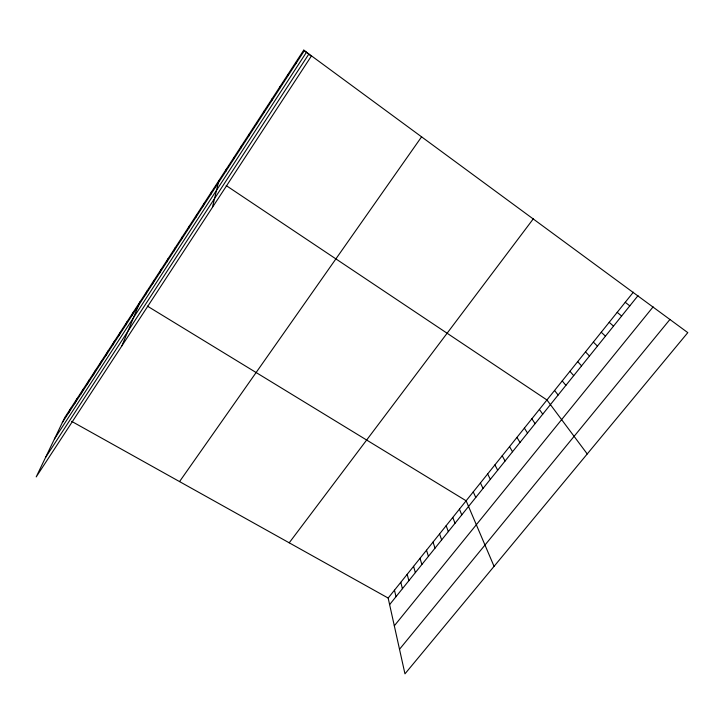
<?xml version="1.0" encoding="UTF-8"?>
<svg xmlns="http://www.w3.org/2000/svg" width="724" height="724" viewBox="0 0 724 724"><rect width="100%" height="100%" fill="white"/><g stroke="black" fill="none" stroke-linecap="round" stroke-linejoin="round"><path stroke-width="1.09" d="M256.577 124.076L256.613 122.573M248.812 136.003L248.947 134.347M241.101 147.859L241.336 146.049M233.445 159.624L233.789 157.66M225.843 171.307L226.286 169.199M212.431 207.363L218.829 180.656M210.793 194.439L211.426 192.032M203.344 205.878L204.078 203.326M195.942 217.245L196.774 214.557M188.602 228.531L189.525 225.698M181.308 239.744L182.321 236.775M174.059 250.884L175.172 247.771M166.864 261.943L168.068 258.694M159.714 272.921L161.009 269.545M152.61 283.835L153.995 280.333M145.56 294.668L147.026 291.039M121.885 345.855L140.103 301.673M131.985 315.537L133.614 311.655M125.451 325.574L127.162 321.583M118.962 335.547L120.745 331.438M112.51 345.466L114.374 341.239M106.102 355.312L108.039 350.977M99.731 365.104L101.74 360.652M93.396 374.833L95.487 370.272M87.106 384.498L89.26 379.838M80.853 394.109L83.079 389.34M74.635 403.666L76.934 398.788M68.454 413.16L70.825 408.173M303.718 50.155L64.762 417.513L36.2 476.917L311.257 56.219L303.718 50.155L687.8 332.633L404.96 673.845L388.164 598.051L71.631 421.35M62.318 422.59L304.352 50.662M54.4 439.052L306.424 52.327M45.558 457.459L308.759 54.209M179.552 481.587L421.649 136.745M289.211 542.81L533.353 218.766M388.164 598.051L633.346 292.188M389.621 604.621L638.016 295.654M394.318 625.808L653.111 306.867M399.512 649.274L669.99 319.402M147.397 306.125L466.129 500.791L494.058 566.349M226.196 185.57L546.946 399.974L587.236 453.948M625.246 302.297L629.799 305.872M617.192 312.343L621.635 316.035M609.192 322.316L613.518 326.126M601.246 332.235L605.454 336.153M593.345 342.099L597.445 346.117M585.49 351.891L589.481 356.018M577.689 361.629L581.571 365.864M569.933 371.303L573.707 375.638M562.222 380.924L565.896 385.358M554.557 390.48L558.132 395.023M295.727 62.436L296.243 63.115M539.371 409.422L542.738 414.164M531.85 418.807L535.117 423.649M524.375 428.137L527.543 433.07M516.936 437.405L520.004 442.436M509.551 446.627L512.52 451.749M502.203 455.785L505.081 461.007M494.908 464.899L497.687 470.202M487.65 473.949L490.338 479.351M287.79 74.635L288.197 75.486M480.428 482.944L483.026 488.438M473.261 491.895L475.768 497.469M459.432 509.144L461.767 514.891M452.781 517.443L455.025 523.271M446.156 525.705L448.319 531.615M439.568 533.923L441.649 539.905M433.024 542.095L435.024 548.149M426.508 550.213L428.427 556.358M420.029 558.294L421.875 564.512M279.917 86.744L280.206 87.758M413.585 566.331L415.35 572.621M407.178 574.331L408.861 580.684M400.806 582.277L402.417 588.712M394.471 590.187L396.001 596.694M272.088 98.772L272.278 99.948M264.323 110.718L264.396 112.057"/></g></svg>
